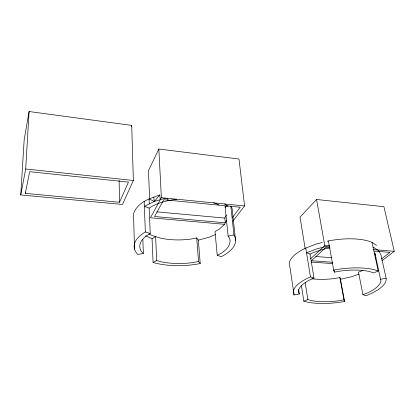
<?xml version="1.0" encoding="UTF-8"?>
<svg xmlns="http://www.w3.org/2000/svg" width="415" height="415" viewBox="0 0 415 415"><rect width="100%" height="100%" fill="white"/><g stroke="black" fill="none" stroke-linecap="round" stroke-linejoin="round"><path stroke-width="0.62" d="M20.75 194.941L25.689 168.988L29.102 111.526L131.711 125.397L133.36 180.478L122.461 204.471L20.75 194.941L24.189 139.637L29.102 111.526M25.31 193.354L29.662 171.68L128.463 182.112L119.51 202.271L25.31 193.354L25.388 192.062M131.239 126.58L131.711 125.397M374.444 254.296L374.921 253.207L380.934 281.028A41.759 14.587 -9 0 1 367.508 292.928L362.975 294.697L358.461 272.199L362.897 270.347M375.425 258.841L375.907 257.762L375.056 253.736L374.206 252.932M232.846 221.221L244.58 205.944L238.988 159.018L158.831 149.021L148.446 170.695L149.659 199.07M232.509 217.45L240.259 207.241L163.821 199.729L154.546 216.506L225.309 222.798L224.826 218.077L226.445 214.929M226.668 220.199L224.448 224.448L219.068 229.324L215.012 231.56L217.232 255.329L221.299 256.652A50.843 21.99 -4.1 0 0 233.941 234.994L230.813 206.048M158.831 149.021L161.378 197.69L150.458 217.771L224.525 224.297M176.572 199.2C167.069 200.466 157.264 202.764 149.161 208.091L144.358 206.38L154.318 201.451L159.754 194.936L160.294 199.677M382.007 260.687L394.25 251.288L383.922 206.701L316.562 199.491L300.04 217.128L305.227 249.047M310.602 258.768L324.795 245.67L329.38 246.038L329.718 247.055M381.427 258.976L389.976 252.372L373.993 251.091M149.161 208.091L150.23 233.536L146.163 235.979A45.235 19.552 -4.1 0 0 141.297 251.329L143.362 253.404L137.879 254.52A50.843 21.99 -4.1 0 1 145.338 231.944L144.171 201.389L149.099 198.92L159.754 194.936M152.051 238.635L155.604 236.571L156.709 260.501L153.083 262.482L152.051 238.635L145.675 235.912M217.232 255.329L221.377 253.181A45.235 19.552 -4.1 0 0 229.625 238.397L228.136 236.177L225.08 206.608L228.224 205.939M329.266 245.706L317.164 248.741L306.524 252.776L310.031 254.089L314.005 252.247L324.131 249.067L330.003 247.911M215.639 234.444L209.445 237.121L198.36 240.119L196.705 237.914L191.87 238.926A44.364 20.62 -4 0 1 160.206 238.028L151.527 235.274L148.969 233.832M310.031 254.089L314.01 278.107L309.414 280.094A41.759 14.587 -9 0 0 298.458 292.368L299.345 294.002L294.074 294.956L289.981 267.369A45.935 17.731 -9.4 0 1 305.756 248.061L316.344 243.989L322.372 242.469M303.811 301.171L307.852 299.537L311.349 300.569A41.759 14.587 -9 0 0 339.263 300.704L343.999 299.853L344.569 301.498A46.931 16.403 -9.1 0 1 303.811 301.171L301.383 285.504M328.4 240.944A45.935 17.731 -9.4 0 1 372.042 242.396L378.221 271.026L373.495 272.94L370.066 271.664A41.759 14.587 -9 0 0 339.683 271.151L334.412 272.147L333.696 270.082L328.4 240.944L327.196 241.245M359.068 274.118L351.391 276.758L340.45 279.305L339.864 277.542L335.211 278.413A41.012 15.583 -9.4 0 1 311.956 278.776M149.312 203.931L149.099 198.92L154.318 201.451L165.585 198.111M228.136 236.177L233.941 234.994M153.083 262.482A50.843 21.99 -4.1 0 0 200.227 263.551L198.557 261.481L193.629 262.472A45.235 19.552 -4.1 0 1 161.388 261.849L156.709 260.501M380.571 279.279L386.116 278.273L380.954 254.872L378.579 250.577L373.054 247.081M332.503 262.27L311.38 260.755L326.117 247.262L329.884 247.563M311.157 262.088L332.368 263.587M315.774 256.522L331.901 257.715M373.184 249.581L394.25 251.288M156.886 211.863L224.826 218.077M161.378 197.69L244.58 205.944M25.689 168.988L133.36 180.478M145.338 231.944L150.23 233.536M305.756 248.061L310.462 276.904L314.01 278.107M362.975 294.697L365.968 295.713A46.931 16.403 -9.1 0 0 386.116 278.273M213.673 202.738L217.73 204.305L218.892 205.14M224.66 203.973L226.175 204.792L227.27 205.965M372.042 242.396L376.561 245.296M166.892 198.24L168.677 200.621M225.08 206.608L225.667 207.557M340.222 278.066L344.569 301.498M339.864 277.542L343.999 299.853M334.065 270.232L334.412 272.147M316.562 199.491L324.795 245.67M305.165 282.558L307.852 299.537M298.675 289.634L299.345 294.002M153.742 197.078L154.318 201.451M235.596 240.633L232.416 211.411A49.67 23.416 -3.9 0 0 231.062 205.985M198.36 240.119L200.227 263.551M196.705 237.914L198.557 261.481M142.853 239.263L143.362 253.404M134.533 249.202L133.672 219.649A49.67 23.416 -3.9 0 1 144.171 201.389M119.115 180.432L119.51 202.271M294.074 294.956A46.931 16.403 -9.1 0 1 310.462 276.904M333.696 270.082A46.931 16.403 -9.1 0 1 378.221 271.026"/></g></svg>
